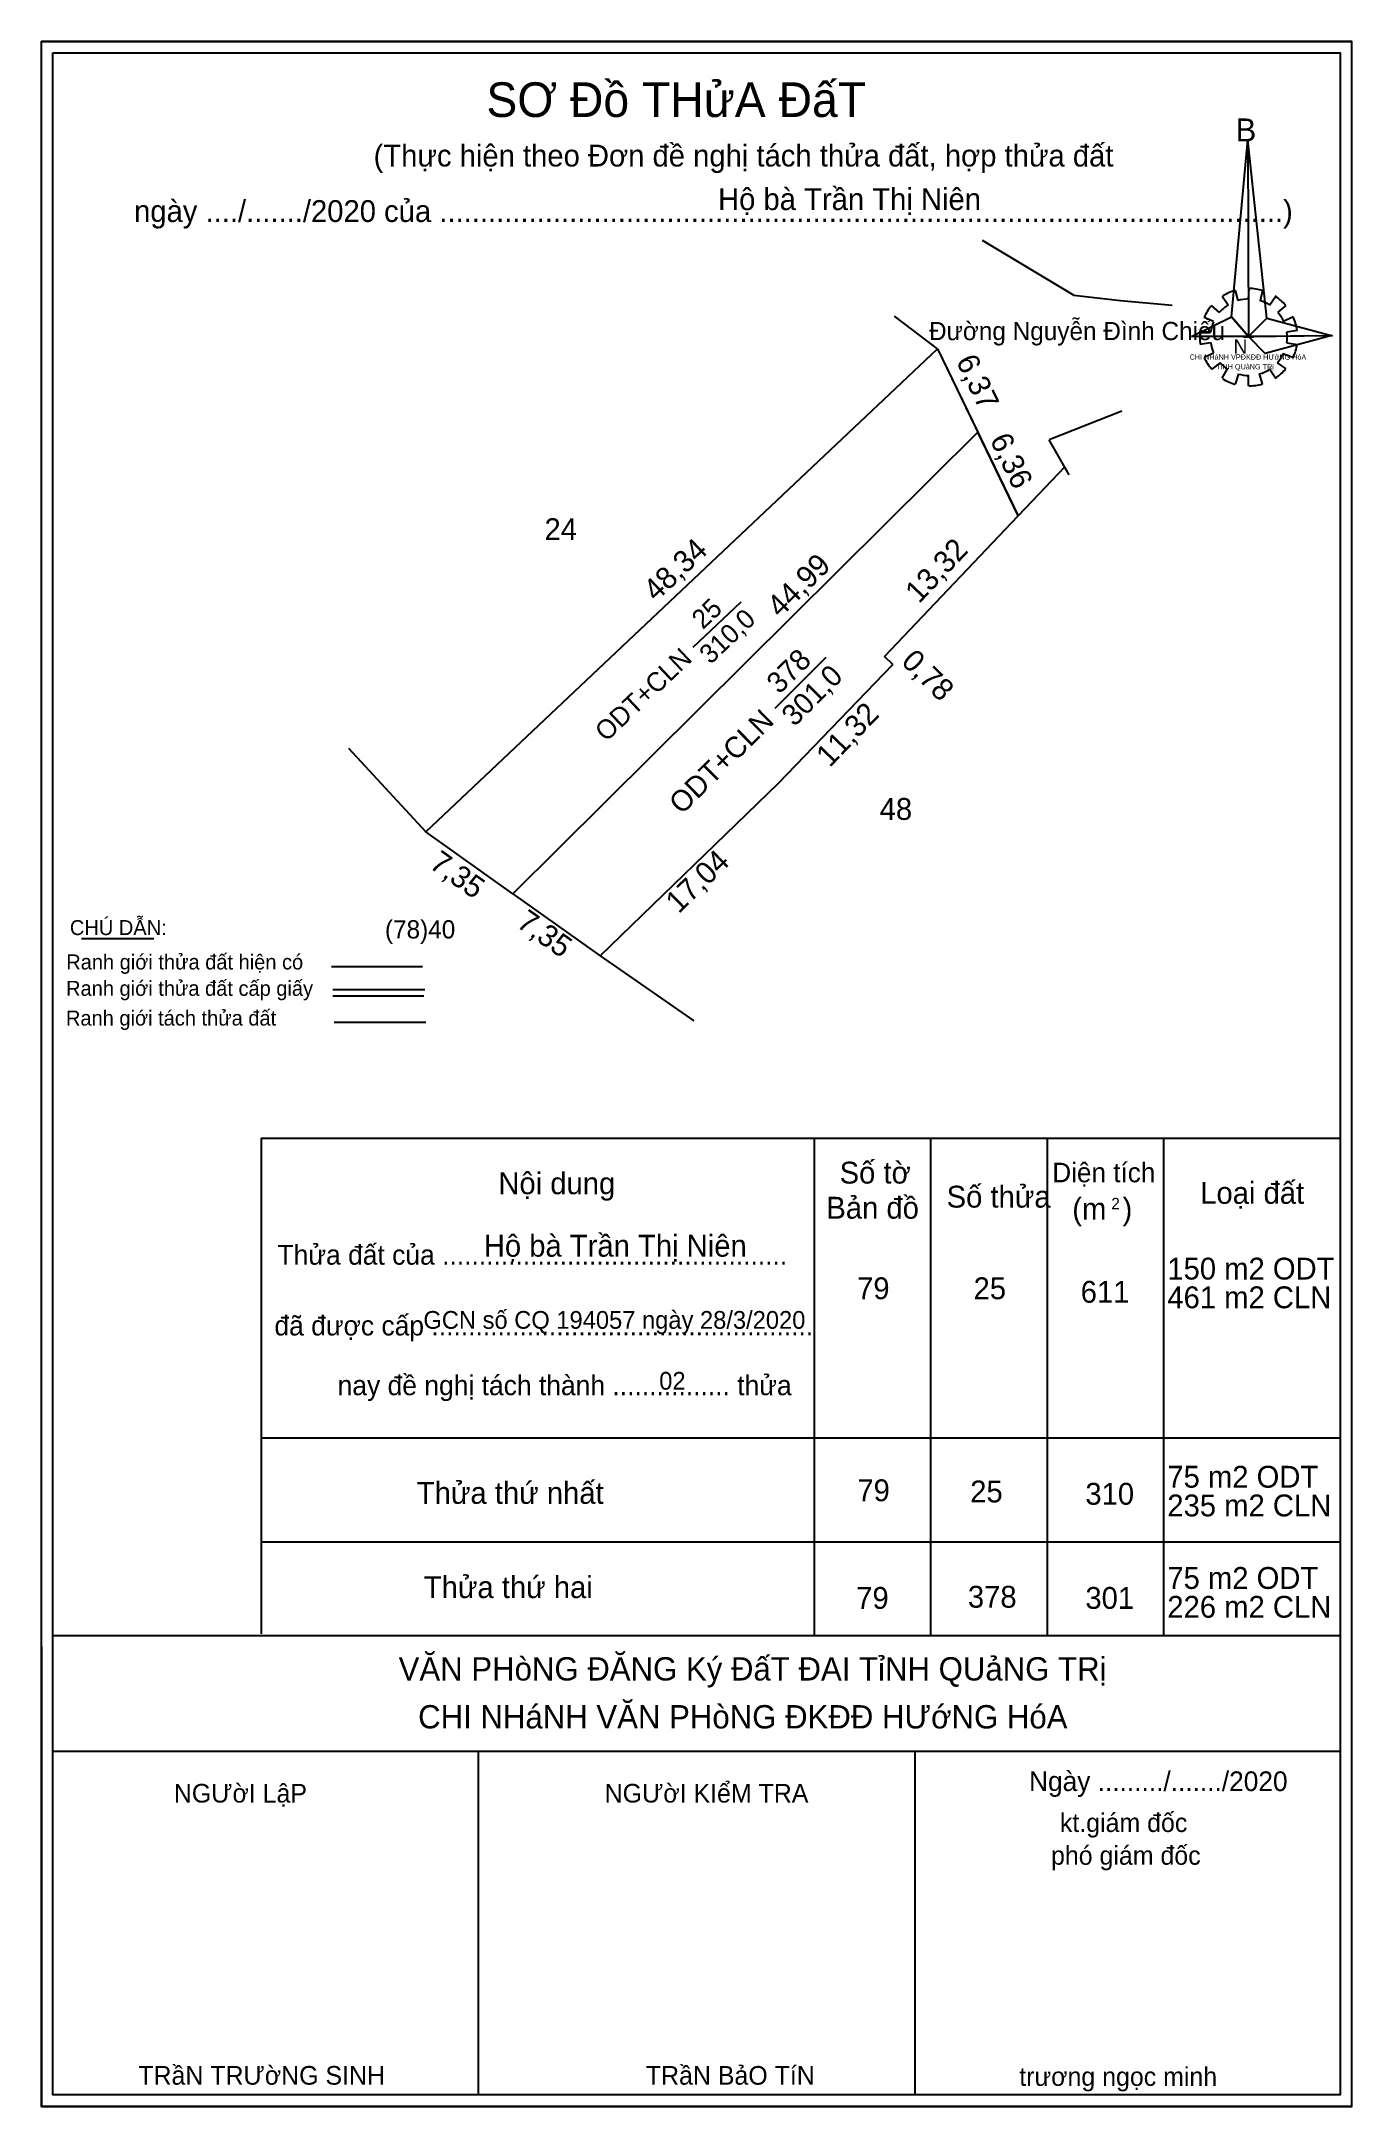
# Model space of a CAD drawing. Extents: x 550672 to 551071, y 1838909 to 1839312.
# Drawn here: x 550672.2 to 550762.2, y 1839170.1 to 1839311.9 of the extents above.
import ezdxf

# ---------------------------------------------------------------- set-up
doc = ezdxf.new("R2010")
doc.units = 0
for name, color, linetype in [('Level 1', 7, 'Continuous'), ('Level 10', 7, 'Continuous'), ('Level 13', 7, 'Continuous'), ('Level 2', 7, 'Continuous'), ('Level 3', 7, 'Continuous'), ('Level 4', 7, 'Continuous')]:
    doc.layers.add(name, color=color, linetype=linetype)

msp = doc.modelspace()

# ---------------------------------------------------------------- linework, layer by layer
at = {"layer": 'Level 1'}
for p, q in [((550733.78, 1839290.77), (550739.31, 1839279.3)), ((550730.14, 1839269.64), (550730.7, 1839269.09))]:
    msp.add_line(p, q, dxfattribs=at)
at = {"layer": 'Level 10'}
for p, q in [((550698.62, 1839257.59), (550733.78, 1839290.77)), ((550733.78, 1839290.77), (550736.55, 1839285.03)), ((550704.61, 1839253.34), (550736.55, 1839285.03)), ((550739.31, 1839279.3), (550736.55, 1839285.03)), ((550730.14, 1839269.64), (550739.31, 1839279.3)), ((550730.7, 1839269.09), (550730.14, 1839269.64)), ((550722.85, 1839260.94), (550730.7, 1839269.09)), ((550710.61, 1839249.09), (550722.85, 1839260.94)), ((550704.61, 1839253.34), (550698.62, 1839257.59)), ((550704.61, 1839253.34), (550710.61, 1839249.09))]:
    msp.add_line(p, q, dxfattribs=at)
at = {"layer": 'Level 13'}
for p, q in [((550717, 1839270.29), (550720.29, 1839273.39)), ((550722.62, 1839266.1), (550726.13, 1839269.59))]:
    msp.add_line(p, q, dxfattribs=at)
at = {"layer": 'Level 2'}
for p, q in [((550752.57, 1839293.73), (550753.11, 1839293.25)), ((550753.73, 1839293.77), (550753.33, 1839294.36)), ((550754.23, 1839294.77), (550754.4, 1839294.07)), ((550755.14, 1839294.18), (550755.17, 1839294.91)), ((550756.1, 1839294.77), (550755.93, 1839294.05)), ((550756.58, 1839293.77), (550756.98, 1839294.36)), ((550757.7, 1839293.73), (550757.15, 1839293.27)), ((550752.74, 1839292.63), (550752.09, 1839292.91)), ((550757.54, 1839292.66), (550758.2, 1839292.98)), ((550751.81, 1839292.02), (550752.53, 1839291.91)), ((550752.53, 1839291.18), (550751.81, 1839291.06)), ((550754.79, 1839291.59), (550755.49, 1839291.59)), ((550758.5, 1839292.02), (550757.76, 1839291.91)), ((550757.76, 1839291.18), (550758.5, 1839291.06)), ((550758.5, 1839291.34), (550758.5, 1839291.34)), ((550758.5, 1839291.34), (550758.5, 1839291.34)), ((550752.09, 1839290.18), (550752.74, 1839290.49)), ((550753.18, 1839289.81), (550752.61, 1839289.36)), ((550753.33, 1839288.74), (550753.7, 1839289.38)), ((550756.98, 1839288.74), (550756.58, 1839289.36)), ((550757.11, 1839289.81), (550757.7, 1839289.38)), ((550758.22, 1839290.15), (550757.5, 1839290.43)), ((550754.45, 1839289.04), (550754.23, 1839288.33)), ((550755.14, 1839288.22), (550755.14, 1839288.92)), ((550755.86, 1839289.04), (550756.08, 1839288.35)), ((550674.98, 1839250.28), (550679.95, 1839250.28)), ((550692.14, 1839248.36), (550698.41, 1839248.36)), ((550692.24, 1839246.77), (550698.55, 1839246.77)), ((550692.24, 1839246.35), (550698.5, 1839246.35)), ((550692.33, 1839244.54), (550698.63, 1839244.54)), ((550687.31, 1839236.57), (550761.42, 1839236.57)), ((550687.31, 1839236.57), (550687.31, 1839202.53)), ((550725.3, 1839236.57), (550725.3, 1839202.43)), ((550733.3, 1839236.57), (550733.3, 1839202.43)), ((550741.3, 1839236.57), (550741.3, 1839202.43)), ((550749.3, 1839236.57), (550749.3, 1839202.43)), ((550687.31, 1839216), (550761.42, 1839216)), ((550687.31, 1839208.86), (550761.42, 1839208.86)), ((550672.22, 1839201.66), (550672.22, 1839170.07)), ((550673.02, 1839202.43), (550761.42, 1839202.43)), ((550673.02, 1839194.49), (550761.42, 1839194.49)), ((550702.22, 1839194.49), (550702.22, 1839170.88)), ((550732.22, 1839194.49), (550732.22, 1839170.88))]:
    msp.add_line(p, q, dxfattribs=at)
for points in [[(550672.22, 1839311.88), (550762.22, 1839311.88), (550762.22, 1839170.08), (550672.22, 1839170.08)], [(550672.22, 1839170.07), (550672.22, 1839311.87), (550762.22, 1839311.87), (550762.22, 1839170.07)], [(550672.22, 1839170.07), (550672.22, 1839311.87), (550762.22, 1839311.87), (550762.22, 1839170.07)], [(550673.02, 1839311.08), (550761.42, 1839311.08), (550761.42, 1839170.88), (550673.02, 1839170.88)], [(550755.1, 1839305.11), (550755.14, 1839291.61), (550753.97, 1839292.95)], [(550755.1, 1839305.11), (550755.14, 1839291.61), (550756.39, 1839292.86)], [(550751.22, 1839291.61), (550753.97, 1839292.95), (550755.14, 1839291.61)], [(550760.9, 1839291.66), (550755.14, 1839291.61), (550756.39, 1839292.86)], [(550760.86, 1839291.68), (550756.28, 1839290.45), (550755.14, 1839291.61)]]:
    msp.add_lwpolyline(points, close=True, dxfattribs=at)
for centre, major_axis, start_param, end_param in [((550755.15, 1839291.56), (3.36, 0), 2.439582, 2.724002), ((550755.15, 1839291.56), (2.64, 0), 2.133735, 2.444963), ((550755.15, 1839291.56), (3.36, 0), 1.84956, 2.139009), ((550755.15, 1839291.56), (2.64, 0), 1.569856, 1.856111), ((550755.15, 1839291.56), (3.36, 0), 1.279242, 1.563322), ((550755.15, 1839291.56), (2.64, 0), 1.002709, 1.275562), ((550755.15, 1839291.56), (3.36, 0), 0.710562, 0.996872), ((550755.15, 1839291.56), (2.64, 0), 2.723685, 3.015158), ((550755.15, 1839291.56), (2.64, 0), 0.426784, 0.706465), ((550755.15, 1839291.56), (3.36, 0), 0.139051, 0.433933), ((550755.15, 1839291.56), (3.36, 0), 3.006679, 3.291393), ((550755.15, 1839291.56), (2.64, 0), 3.2823, 3.561051), ((550755.15, 1839291.56), (2.64, 0), 6.135584, 6.416185), ((550755.15, 1839291.56), (3.36, 0), 5.852303, 6.138396), ((550755.15, 1839291.56), (3.36, 0), 3.569886, 3.856919), ((550755.15, 1839291.56), (2.64, 0), 3.860776, 4.132583), ((550755.15, 1839291.56), (2.64, 0), 4.990871, 5.289332), ((550755.15, 1839291.56), (3.36, 0), 5.285614, 5.567987), ((550755.15, 1839291.56), (2.64, 0), 5.561373, 5.839514), ((550755.14, 1839291.54), (3.36, 0), 4.147091, 4.436593), ((550755.15, 1839291.56), (2.64, 0), 4.438547, 4.71314), ((550755.15, 1839291.56), (3.36, 0), 4.71301, 4.997611)]:
    msp.add_ellipse(centre, major_axis=major_axis, ratio=0.995001, start_param=start_param, end_param=end_param, dxfattribs=at)
at = {"layer": 'Level 4'}
for p, q in [((550742.82, 1839282.12), (550741.45, 1839284.52)), ((550742.51, 1839282.66), (550739.31, 1839279.3)), ((550710.61, 1839249.09), (550717.03, 1839244.62))]:
    msp.add_line(p, q, dxfattribs=at)
for points in [[(550736.85, 1839298.23), (550743.13, 1839294.44), (550746.34, 1839294.08)], [(550746.34, 1839294.08), (550749.89, 1839293.75)], [(550733.78, 1839290.77), (550730.81, 1839293.01)], [(550746.43, 1839286.48), (550741.45, 1839284.52)], [(550693.31, 1839263.34), (550698.62, 1839257.59)]]:
    msp.add_lwpolyline(points, dxfattribs=at)

# ---------------------------------------------------------------- texts
at = {"layer": 'Level 13'}
for s, height, rotation, p in [('25', 1.313, 43.3404, (550717.66, 1839271.45)), ('378', 1.444, 44.7749, (550722.91, 1839267))]:
    msp.add_text(s, height=height, rotation=rotation, dxfattribs=at).set_placement(p)
at = {"layer": 'Level 2'}
for s, height, p in [('SƠ Đồ THửA ĐấT', 2.38, (550702.79, 1839306.68)), ('B', 1.58, (550754.26, 1839305)), ('(Thực hiện theo Đơn đề nghị tách thửa đất, hợp thửa đất', 1.5, (550695.04, 1839303.28)), ('ngày ..../......./2020 của ........................................................................................................)', 1.5, (550678.59, 1839299.47)), ('Hộ bà Trần Thị Niên', 1.5, (550718.7, 1839300.29)), ('N', 0.99, (550754.1, 1839290.43)), ('CHI NHáNH VPĐKĐĐ HƯớNG HóA', 0.36, (550751.09, 1839290.02)), ('TỉNH QUảNG TRị', 0.36, (550752.93, 1839289.35)), ('CHÚ DẪN:', 1.029, (550674.18, 1839250.51)), ('Ranh giới thửa đất hiện có', 1.0286, (550673.93, 1839248.15)), ('Ranh giới thửa đất cấp giấy', 1.0286, (550673.92, 1839246.34)), ('Ranh giới tách thửa đất', 1.0286, (550673.91, 1839244.3)), ('Nội dung', 1.5, (550703.61, 1839232.72)), ('Số tờ', 1.5, (550727.05, 1839233.45)), ('Diện tích', 1.34, (550741.66, 1839233.54)), ('Bản đồ', 1.5, (550726.14, 1839231.04)), ('Số thửa', 1.5, (550734.4, 1839231.8)), ('Loại đất', 1.5, (550751.82, 1839232.06)), ('(m  )', 1.5, (550743.03, 1839230.97)), ('2', 0.79, (550745.71, 1839231.68)), ('Hộ bà Trần Thị Niên', 1.5, (550702.61, 1839228.43)), ('Thửa đất của ...............................................', 1.3575, (550688.44, 1839227.88)), ('150 m2 ODT', 1.5, (550749.56, 1839226.86)), ('79', 1.5, (550728.25, 1839225.51)), ('25', 1.5, (550736.25, 1839225.51)), ('611', 1.5, (550743.61, 1839225.27)), ('461 m2 CLN', 1.5, (550749.56, 1839224.89)), ('đã được cấp ....................................................', 1.3575, (550688.23, 1839223.02)), ('GCN số CQ 194057 ngày 28/3/2020', 1.2171, (550698.46, 1839223.48)), ('nay đề nghị tách thành ................ thửa', 1.3575, (550692.57, 1839218.92)), ('02', 1.217, (550714.66, 1839219.3)), ('Thửa thứ nhất', 1.5, (550698.01, 1839211.46)), ('79', 1.5, (550728.27, 1839211.64)), ('25', 1.5, (550736.02, 1839211.56)), ('310', 1.5, (550743.93, 1839211.4)), ('75 m2 ODT', 1.5, (550749.56, 1839212.57)), ('235 m2 CLN', 1.5, (550749.56, 1839210.6)), ('75 m2 ODT', 1.5, (550749.56, 1839205.62)), ('Thửa thứ hai', 1.5, (550698.49, 1839204.99)), ('79', 1.5, (550728.19, 1839204.25)), ('378', 1.5, (550735.86, 1839204.33)), ('301', 1.5, (550743.93, 1839204.25)), ('226 m2 CLN', 1.5, (550749.56, 1839203.64)), ('VĂN PHòNG ĐĂNG Ký ĐấT ĐAI TỉNH QUảNG TRị', 1.6, (550696.76, 1839199.33)), ('CHI NHáNH VĂN PHòNG ĐKĐĐ HƯớNG HóA', 1.6, (550698.1, 1839196.04)), ('Ngày ........./......./2020', 1.35, (550740.06, 1839191.74)), ('NGƯờI LậP', 1.28, (550681.32, 1839190.95)), ('NGƯờI KIểM TRA', 1.28, (550710.91, 1839190.95)), ('kt.giám đốc', 1.28, (550742.18, 1839188.93)), ('phó giám đốc', 1.28, (550741.57, 1839186.68)), ('TRầN TRƯờNG SINH', 1.28, (550678.88, 1839171.58)), ('TRầN BảO TíN', 1.28, (550713.74, 1839171.58)), ('trương ngọc minh', 1.28, (550739.39, 1839171.5))]:
    msp.add_text(s, height=height, dxfattribs=at).set_placement(p)
for height, rotation, p in [(1.313, 43.3404, (550711.01, 1839263.73)), (1.444, 44.7749, (550716.21, 1839258.73))]:
    msp.add_text('ODT+CLN', height=height, rotation=rotation, dxfattribs=at).set_placement(p)
at = {"layer": 'Level 3'}
for s, rotation, p in [('6,37', 295.761, (550735.02, 1839289.93)), ('6,36', 295.719, (550737.34, 1839284.53)), ('48,34', 43.3404, (550714.44, 1839273.35)), ('44,99', 44.7749, (550722.97, 1839272.24)), ('13,32', 46.4906, (550732.5, 1839273.22)), ('0,78', 315.5162, (550731.21, 1839269.2)), ('11,32', 46.0742, (550726.37, 1839261.97)), ('7,35', 324.6437, (550698.79, 1839255.19)), ('17,04', 44.0725, (550715.99, 1839251.93)), ('7,35', 324.6888, (550704.78, 1839251.14))]:
    msp.add_text(s, height=1.5, rotation=rotation, dxfattribs=at).set_placement(p)
at = {"layer": 'Level 4'}
for s, height, p in [('Đường Nguyễn Đình Chiểu', 1.25, (550733.19, 1839291.36)), ('24', 1.5, (550706.78, 1839277.63)), ('48', 1.5, (550729.8, 1839258.42)), ('(78)40', 1.25, (550695.82, 1839250.28))]:
    msp.add_text(s, height=height, dxfattribs=at).set_placement(p)
for s, height, rotation, p in [('310,0', 1.313, 43.3404, (550718.18, 1839269.05)), ('301,0', 1.444, 44.7749, (550723.94, 1839264.77))]:
    msp.add_text(s, height=height, rotation=rotation, dxfattribs=at).set_placement(p)

doc.saveas('drawing.dxf')
